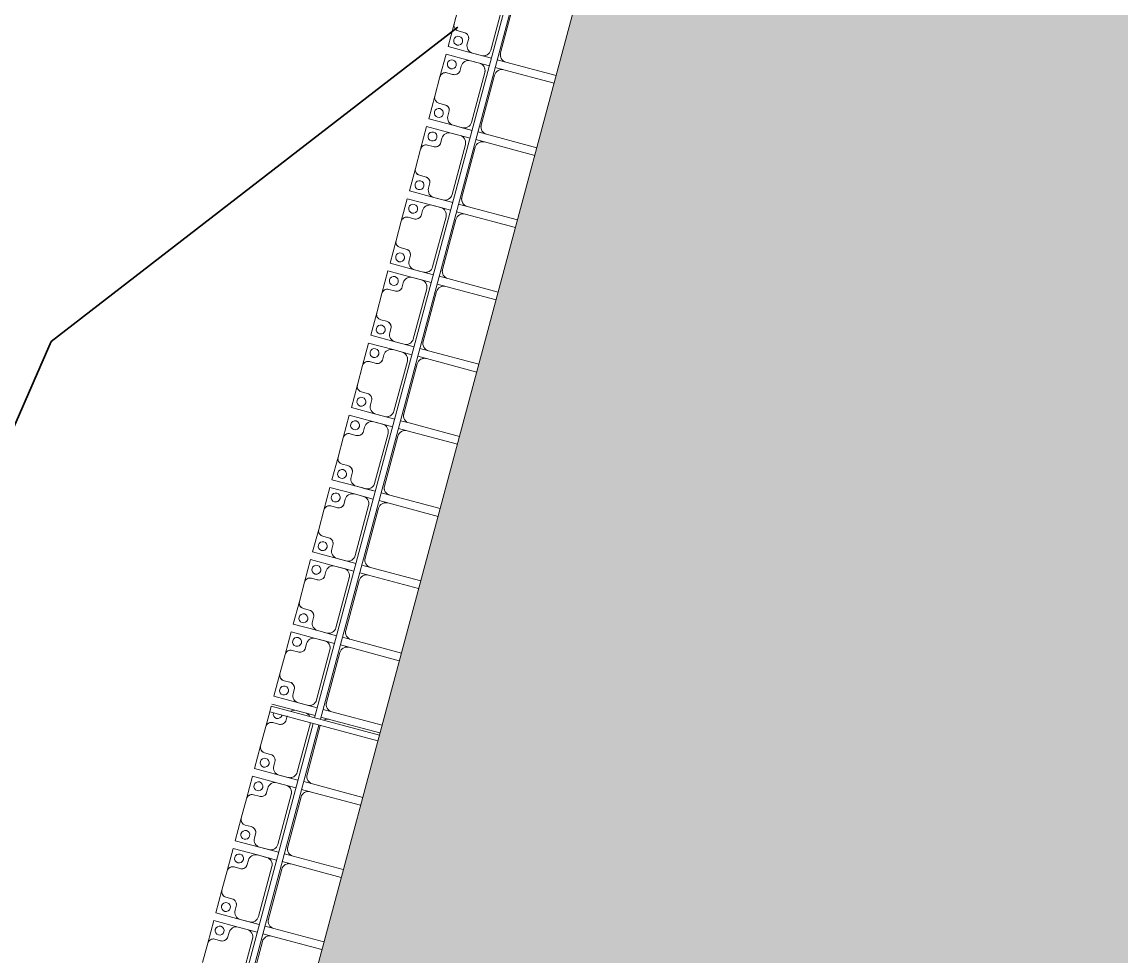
# Model space of a CAD drawing. Header units: millimetres. Extents: x -861324 to 439029, y -308065 to 694685.
# Drawn here: x -178577 to -171227, y 269829 to 276078 of the extents above; entities that cross this region are included whole.
import ezdxf

# ---------------------------------------------------------------- set-up
doc = ezdxf.new("R2010")
doc.units = ezdxf.units.MM
for name, color, linetype, lineweight in [('A-DETL-GENF', 92, 'Continuous', 9), ('A-DETL-THIN', 151, 'Continuous', 9), ('A-GENM', 13, 'Continuous', 9), ('C-TOPO-MAJR', 7, 'Continuous', 35), ('S-BEAM', 12, 'Continuous', 9)]:
    doc.layers.add(name, color=color, linetype=linetype, lineweight=lineweight)

# ---------------------------------------------------------------- blocks, each defined once
blk = doc.blocks.new('Dai phaodi lai - DẢI PHAO ĐI LẠI-17681-BỐ TRÍ BÈ PIN HỒ BẢN MÒNG')
at = {"layer": 'A-GENM', "color": 7}
for p, q in [((13723.2, -348.3), (13723.2, 0)), ((13776.8, 0), (13776.8, -348.3)), ((14223.2, -348.3), (14223.2, 0)), ((14276.8, 0), (14276.8, -348.3)), ((14723.2, -348.3), (14723.2, 0)), ((14776.8, 0), (14776.8, -348.3)), ((15223.2, -348.3), (15223.2, 0)), ((15276.8, 0), (15276.8, -348.3)), ((15723.2, -348.3), (15723.2, 0)), ((15776.8, 0), (15776.8, -348.3)), ((16223.2, -348.3), (16223.2, 0)), ((16276.8, 0), (16276.8, -348.3)), ((16723.2, -348.3), (16723.2, 0)), ((16776.8, 0), (16776.8, -348.3)), ((17223.2, -348.3), (17223.2, 0)), ((17276.8, 0), (17276.8, -348.3)), ((17723.2, -348.3), (17723.2, 0)), ((17776.8, 0), (17776.8, -348.3)), ((18223.2, -348.3), (18223.2, 0)), ((18276.8, 0), (18276.8, -348.3)), ((18723.2, -348.3), (18723.2, 0)), ((18776.8, 0), (18776.8, -348.3)), ((19223.2, -348.3), (19223.2, 0)), ((19276.8, 0), (19276.8, -348.3)), ((19723.2, -348.3), (19723.2, 0)), ((19776.8, 0), (19776.8, -348.3)), ((13326.8, -398.3), (13673.2, -398.3)), ((13826.8, -398.3), (14173.2, -398.3)), ((14326.8, -398.3), (14673.2, -398.3)), ((14826.8, -398.3), (15173.2, -398.3)), ((15326.8, -398.3), (15673.2, -398.3)), ((15826.8, -398.3), (16173.2, -398.3)), ((16326.8, -398.3), (16673.2, -398.3)), ((16826.8, -398.3), (17173.2, -398.3)), ((17326.8, -398.3), (17673.2, -398.3)), ((17826.8, -398.3), (18173.2, -398.3)), ((18331.2, -398.3), (18673.2, -398.3)), ((18826.8, -398.3), (19173.2, -398.3)), ((19326.8, -398.3), (19673.2, -398.3)), ((19826.8, -398.3), (20173.2, -398.3)), ((13673.2, -466.7), (13326.8, -466.7)), ((14173.2, -466.7), (13826.8, -466.7)), ((14673.2, -466.7), (14326.8, -466.7)), ((15173.2, -466.7), (14826.8, -466.7)), ((15673.2, -466.7), (15326.8, -466.7)), ((16173.2, -466.7), (15826.8, -466.7)), ((16673.2, -466.7), (16326.8, -466.7)), ((17173.2, -466.7), (16826.8, -466.7)), ((17673.2, -466.7), (17326.8, -466.7)), ((18173.2, -466.7), (17826.8, -466.7)), ((18673.2, -466.7), (18331.2, -466.7)), ((19173.2, -466.7), (18826.8, -466.7)), ((19673.2, -466.7), (19326.8, -466.7)), ((20173.2, -466.7), (19826.8, -466.7)), ((13723.2, -579.3), (13723.2, -516.7)), ((13776.8, -516.7), (13776.8, -579.3)), ((14223.2, -579.3), (14223.2, -516.7)), ((14276.8, -516.7), (14276.8, -579.3)), ((14723.2, -579.3), (14723.2, -516.7)), ((14776.8, -516.7), (14776.8, -579.3)), ((15223.2, -579.3), (15223.2, -516.7)), ((15276.8, -516.7), (15276.8, -579.3)), ((15723.2, -579.3), (15723.2, -516.7)), ((15776.8, -516.7), (15776.8, -579.3)), ((16223.2, -579.3), (16223.2, -516.7)), ((16276.8, -516.7), (16276.8, -579.3)), ((16723.2, -579.3), (16723.2, -516.7)), ((16776.8, -516.7), (16776.8, -579.3)), ((17223.2, -579.3), (17223.2, -516.7)), ((17276.8, -516.7), (17276.8, -579.3)), ((17723.2, -579.3), (17723.2, -516.7)), ((17776.8, -516.7), (17776.8, -579.3)), ((18223.2, -579.3), (18223.2, -516.7)), ((18276.8, -516.7), (18276.8, -579.3)), ((18723.2, -579.3), (18723.2, -516.7)), ((18776.8, -516.7), (18776.8, -579.3)), ((19223.2, -579.3), (19223.2, -516.7)), ((19276.8, -516.7), (19276.8, -579.3)), ((19723.2, -579.3), (19723.2, -516.7)), ((19776.8, -516.7), (19776.8, -579.3)), ((13635.7, -629.3), (13673.2, -629.3)), ((13826.8, -629.3), (13864.3, -629.3)), ((14135.7, -629.3), (14173.2, -629.3)), ((14326.8, -629.3), (14364.3, -629.3)), ((14635.7, -629.3), (14673.2, -629.3)), ((14826.8, -629.3), (14864.3, -629.3)), ((15135.7, -629.3), (15173.2, -629.3)), ((15326.8, -629.3), (15364.3, -629.3)), ((15635.7, -629.3), (15673.2, -629.3)), ((15826.8, -629.3), (15864.3, -629.3)), ((16135.7, -629.3), (16173.2, -629.3)), ((16326.8, -629.3), (16364.3, -629.3)), ((16635.7, -629.3), (16673.2, -629.3)), ((16826.8, -629.3), (16864.3, -629.3)), ((17135.7, -629.3), (17173.2, -629.3)), ((17326.8, -629.3), (17364.3, -629.3)), ((17635.7, -629.3), (17673.2, -629.3)), ((17826.8, -629.3), (17864.3, -629.3)), ((18135.7, -629.3), (18173.2, -629.3)), ((18326.8, -629.3), (18364.3, -629.3)), ((18635.7, -629.3), (18673.2, -629.3)), ((18826.8, -629.3), (18864.3, -629.3)), ((19135.7, -629.3), (19173.2, -629.3)), ((19326.8, -629.3), (19364.3, -629.3)), ((19635.7, -629.3), (19673.2, -629.3)), ((19826.8, -629.3), (19864.3, -629.3)), ((13604.9, -710.4), (13604.9, -670.7)), ((13895.1, -670.7), (13895.1, -710.4)), ((14104.9, -710.4), (14104.9, -670.7)), ((14395.1, -670.7), (14395.1, -710.4)), ((14604.9, -710.4), (14604.9, -670.7)), ((14895.1, -670.7), (14895.1, -710.4)), ((15104.9, -710.4), (15104.9, -670.7)), ((15395.1, -670.7), (15395.1, -710.4)), ((15604.9, -710.4), (15604.9, -670.7)), ((15895.1, -670.7), (15895.1, -710.4)), ((16104.9, -710.4), (16104.9, -670.7)), ((16395.1, -670.7), (16395.1, -710.4)), ((16604.9, -710.4), (16604.9, -670.7)), ((16895.1, -670.7), (16895.1, -710.4)), ((17104.9, -710.4), (17104.9, -670.7)), ((17395.1, -670.7), (17395.1, -710.4)), ((17604.9, -710.4), (17604.9, -670.7)), ((17895.1, -670.7), (17895.1, -710.4)), ((18104.9, -710.4), (18104.9, -670.7)), ((18395.1, -670.7), (18395.1, -710.4)), ((18604.9, -710.4), (18604.9, -670.7)), ((18895.1, -670.7), (18895.1, -710.4)), ((19104.9, -710.4), (19104.9, -670.7)), ((19395.1, -670.7), (19395.1, -710.4)), ((19604.9, -710.4), (19604.9, -670.7)), ((19895.1, -670.7), (19895.1, -710.4)), ((13433.1, -748.4), (13566.9, -748.4)), ((13933.1, -748.4), (14066.9, -748.4)), ((14433.1, -748.4), (14566.9, -748.4)), ((14933.1, -748.4), (15066.9, -748.4)), ((15433.1, -748.4), (15566.9, -748.4)), ((15933.1, -748.4), (16066.9, -748.4)), ((16433.1, -748.4), (16566.9, -748.4)), ((16933.1, -748.4), (17066.9, -748.4)), ((17433.1, -748.4), (17566.9, -748.4)), ((17933.1, -748.4), (18066.9, -748.4)), ((18433.1, -748.4), (18566.9, -748.4)), ((18933.1, -748.4), (19066.9, -748.4)), ((19433.1, -748.4), (19566.9, -748.4)), ((19933.1, -748.4), (20066.9, -748.4))]:
    blk.add_line(p, q, dxfattribs=at)
at = {"layer": 'A-GENM', "color": 9}
for p, q in [((13723.2, -348.3), (13723.2, -408.3)), ((13723.2, -348.3), (13723.2, -408.3)), ((13776.8, -408.3), (13776.8, -348.3)), ((13776.8, -408.3), (13776.8, -348.3)), ((14223.2, -348.3), (14223.2, -408.3)), ((14223.2, -348.3), (14223.2, -408.3)), ((14276.8, -408.3), (14276.8, -348.3)), ((14276.8, -408.3), (14276.8, -348.3)), ((14723.2, -348.3), (14723.2, -408.3)), ((14723.2, -348.3), (14723.2, -408.3)), ((14776.8, -408.3), (14776.8, -348.3)), ((14776.8, -408.3), (14776.8, -348.3)), ((15223.2, -348.3), (15223.2, -408.3)), ((15223.2, -348.3), (15223.2, -408.3)), ((15276.8, -408.3), (15276.8, -348.3)), ((15276.8, -408.3), (15276.8, -348.3)), ((15723.2, -348.3), (15723.2, -408.3)), ((15723.2, -348.3), (15723.2, -408.3)), ((15776.8, -408.3), (15776.8, -348.3)), ((15776.8, -408.3), (15776.8, -348.3)), ((16223.2, -348.3), (16223.2, -408.3)), ((16223.2, -348.3), (16223.2, -408.3)), ((16276.8, -408.3), (16276.8, -348.3)), ((16276.8, -408.3), (16276.8, -348.3)), ((16723.2, -348.3), (16723.2, -408.3)), ((16723.2, -348.3), (16723.2, -408.3)), ((16776.8, -408.3), (16776.8, -348.3)), ((16776.8, -408.3), (16776.8, -348.3)), ((17223.2, -348.3), (17223.2, -408.3)), ((17223.2, -348.3), (17223.2, -408.3)), ((17276.8, -408.3), (17276.8, -348.3)), ((17276.8, -408.3), (17276.8, -348.3)), ((17723.2, -348.3), (17723.2, -408.3)), ((17723.2, -348.3), (17723.2, -408.3)), ((17776.8, -408.3), (17776.8, -348.3)), ((17776.8, -408.3), (17776.8, -348.3)), ((18223.2, -348.3), (18223.2, -408.3)), ((18223.2, -348.3), (18223.2, -408.3)), ((18276.8, -408.3), (18276.8, -348.3)), ((18276.8, -408.3), (18276.8, -348.3)), ((18723.2, -348.3), (18723.2, -408.3)), ((18723.2, -348.3), (18723.2, -408.3)), ((18776.8, -408.3), (18776.8, -348.3)), ((18776.8, -408.3), (18776.8, -348.3)), ((19223.2, -348.3), (19223.2, -408.3)), ((19223.2, -348.3), (19223.2, -408.3)), ((19276.8, -408.3), (19276.8, -348.3)), ((19276.8, -408.3), (19276.8, -348.3)), ((19723.2, -348.3), (19723.2, -408.3)), ((19723.2, -348.3), (19723.2, -408.3)), ((19776.8, -408.3), (19776.8, -348.3)), ((19776.8, -408.3), (19776.8, -348.3)), ((13723.2, -448.3), (13723.2, -579.3)), ((13723.2, -448.3), (13723.2, -516.7)), ((13776.8, -579.3), (13776.8, -448.3)), ((13776.8, -516.7), (13776.8, -448.3)), ((14223.2, -448.3), (14223.2, -579.3)), ((14223.2, -448.3), (14223.2, -516.7)), ((14276.8, -579.3), (14276.8, -448.3)), ((14276.8, -516.7), (14276.8, -448.3)), ((14723.2, -448.3), (14723.2, -579.3)), ((14723.2, -448.3), (14723.2, -516.7)), ((14776.8, -579.3), (14776.8, -448.3)), ((14776.8, -516.7), (14776.8, -448.3)), ((15223.2, -448.3), (15223.2, -579.3)), ((15223.2, -448.3), (15223.2, -516.7)), ((15276.8, -579.3), (15276.8, -448.3)), ((15276.8, -516.7), (15276.8, -448.3)), ((15723.2, -448.3), (15723.2, -579.3)), ((15723.2, -448.3), (15723.2, -516.7)), ((15776.8, -579.3), (15776.8, -448.3)), ((15776.8, -516.7), (15776.8, -448.3)), ((16223.2, -448.3), (16223.2, -579.3)), ((16223.2, -448.3), (16223.2, -516.7)), ((16276.8, -579.3), (16276.8, -448.3)), ((16276.8, -516.7), (16276.8, -448.3)), ((16723.2, -448.3), (16723.2, -579.3)), ((16723.2, -448.3), (16723.2, -516.7)), ((16776.8, -579.3), (16776.8, -448.3)), ((16776.8, -516.7), (16776.8, -448.3)), ((17223.2, -448.3), (17223.2, -579.3)), ((17223.2, -448.3), (17223.2, -516.7)), ((17276.8, -579.3), (17276.8, -448.3)), ((17276.8, -516.7), (17276.8, -448.3)), ((17723.2, -448.3), (17723.2, -579.3)), ((17723.2, -448.3), (17723.2, -516.7)), ((17776.8, -579.3), (17776.8, -448.3)), ((17776.8, -516.7), (17776.8, -448.3)), ((18223.2, -448.3), (18223.2, -579.3)), ((18223.2, -448.3), (18223.2, -516.7)), ((18276.8, -579.3), (18276.8, -448.3)), ((18276.8, -516.7), (18276.8, -448.3)), ((18723.2, -448.3), (18723.2, -579.3)), ((18723.2, -448.3), (18723.2, -516.7)), ((18776.8, -579.3), (18776.8, -448.3)), ((18776.8, -516.7), (18776.8, -448.3)), ((19223.2, -448.3), (19223.2, -579.3)), ((19223.2, -448.3), (19223.2, -516.7)), ((19276.8, -579.3), (19276.8, -448.3)), ((19276.8, -516.7), (19276.8, -448.3)), ((19723.2, -448.3), (19723.2, -579.3)), ((19723.2, -448.3), (19723.2, -516.7)), ((19776.8, -579.3), (19776.8, -448.3)), ((19776.8, -516.7), (19776.8, -448.3)), ((13723.2, -579.3), (13723.2, -748.4)), ((13723.2, -748.4), (13723.2, -579.3)), ((13776.8, -748.4), (13776.8, -579.3)), ((13776.8, -579.3), (13776.8, -748.4)), ((14223.2, -579.3), (14223.2, -748.4)), ((14223.2, -748.4), (14223.2, -579.3)), ((14276.8, -748.4), (14276.8, -579.3)), ((14276.8, -579.3), (14276.8, -748.4)), ((14723.2, -579.3), (14723.2, -748.4)), ((14723.2, -748.4), (14723.2, -579.3)), ((14776.8, -748.4), (14776.8, -579.3)), ((14776.8, -579.3), (14776.8, -748.4)), ((15223.2, -579.3), (15223.2, -748.4)), ((15223.2, -748.4), (15223.2, -579.3)), ((15276.8, -748.4), (15276.8, -579.3)), ((15276.8, -579.3), (15276.8, -748.4)), ((15723.2, -579.3), (15723.2, -748.4)), ((15723.2, -748.4), (15723.2, -579.3)), ((15776.8, -748.4), (15776.8, -579.3)), ((15776.8, -579.3), (15776.8, -748.4)), ((16223.2, -579.3), (16223.2, -748.4)), ((16223.2, -748.4), (16223.2, -579.3)), ((16276.8, -748.4), (16276.8, -579.3)), ((16276.8, -579.3), (16276.8, -748.4)), ((16723.2, -579.3), (16723.2, -748.4)), ((16723.2, -748.4), (16723.2, -579.3)), ((16776.8, -748.4), (16776.8, -579.3)), ((16776.8, -579.3), (16776.8, -748.4)), ((17223.2, -579.3), (17223.2, -748.4)), ((17223.2, -748.4), (17223.2, -579.3)), ((17276.8, -748.4), (17276.8, -579.3)), ((17276.8, -579.3), (17276.8, -748.4)), ((17723.2, -579.3), (17723.2, -748.4)), ((17723.2, -748.4), (17723.2, -579.3)), ((17776.8, -748.4), (17776.8, -579.3)), ((17776.8, -579.3), (17776.8, -748.4)), ((18223.2, -579.3), (18223.2, -748.4)), ((18223.2, -748.4), (18223.2, -579.3)), ((18276.8, -748.4), (18276.8, -579.3)), ((18276.8, -579.3), (18276.8, -748.4)), ((18723.2, -579.3), (18723.2, -748.4)), ((18723.2, -748.4), (18723.2, -579.3)), ((18776.8, -748.4), (18776.8, -579.3)), ((18776.8, -579.3), (18776.8, -748.4)), ((19223.2, -579.3), (19223.2, -748.4)), ((19223.2, -748.4), (19223.2, -579.3)), ((19276.8, -748.4), (19276.8, -579.3)), ((19276.8, -579.3), (19276.8, -748.4)), ((19723.2, -579.3), (19723.2, -748.4)), ((19723.2, -748.4), (19723.2, -579.3)), ((19776.8, -748.4), (19776.8, -579.3)), ((19776.8, -579.3), (19776.8, -748.4)), ((13673.2, -629.3), (13635.7, -629.3)), ((13635.7, -629.3), (13673.2, -629.3)), ((13673.2, -629.3), (13635.7, -629.3)), ((13864.3, -629.3), (13826.8, -629.3)), ((13826.8, -629.3), (13864.3, -629.3)), ((13864.3, -629.3), (13826.8, -629.3)), ((14173.2, -629.3), (14135.7, -629.3)), ((14135.7, -629.3), (14173.2, -629.3)), ((14173.2, -629.3), (14135.7, -629.3)), ((14364.3, -629.3), (14326.8, -629.3)), ((14326.8, -629.3), (14364.3, -629.3)), ((14364.3, -629.3), (14326.8, -629.3)), ((14673.2, -629.3), (14635.7, -629.3)), ((14635.7, -629.3), (14673.2, -629.3)), ((14673.2, -629.3), (14635.7, -629.3)), ((14864.3, -629.3), (14826.8, -629.3)), ((14826.8, -629.3), (14864.3, -629.3)), ((14864.3, -629.3), (14826.8, -629.3)), ((15173.2, -629.3), (15135.7, -629.3)), ((15135.7, -629.3), (15173.2, -629.3)), ((15173.2, -629.3), (15135.7, -629.3)), ((15364.3, -629.3), (15326.8, -629.3)), ((15326.8, -629.3), (15364.3, -629.3)), ((15364.3, -629.3), (15326.8, -629.3)), ((15673.2, -629.3), (15635.7, -629.3)), ((15635.7, -629.3), (15673.2, -629.3)), ((15673.2, -629.3), (15635.7, -629.3)), ((15864.3, -629.3), (15826.8, -629.3)), ((15826.8, -629.3), (15864.3, -629.3)), ((15864.3, -629.3), (15826.8, -629.3)), ((16173.2, -629.3), (16135.7, -629.3)), ((16135.7, -629.3), (16173.2, -629.3)), ((16173.2, -629.3), (16135.7, -629.3)), ((16364.3, -629.3), (16326.8, -629.3)), ((16326.8, -629.3), (16364.3, -629.3)), ((16364.3, -629.3), (16326.8, -629.3)), ((16673.2, -629.3), (16635.7, -629.3)), ((16635.7, -629.3), (16673.2, -629.3)), ((16673.2, -629.3), (16635.7, -629.3)), ((16864.3, -629.3), (16826.8, -629.3)), ((16826.8, -629.3), (16864.3, -629.3)), ((16864.3, -629.3), (16826.8, -629.3)), ((17173.2, -629.3), (17135.7, -629.3)), ((17135.7, -629.3), (17173.2, -629.3)), ((17173.2, -629.3), (17135.7, -629.3)), ((17364.3, -629.3), (17326.8, -629.3)), ((17326.8, -629.3), (17364.3, -629.3)), ((17364.3, -629.3), (17326.8, -629.3)), ((17673.2, -629.3), (17635.7, -629.3)), ((17635.7, -629.3), (17673.2, -629.3)), ((17673.2, -629.3), (17635.7, -629.3)), ((17864.3, -629.3), (17826.8, -629.3)), ((17826.8, -629.3), (17864.3, -629.3)), ((17864.3, -629.3), (17826.8, -629.3)), ((18173.2, -629.3), (18135.7, -629.3)), ((18135.7, -629.3), (18173.2, -629.3)), ((18173.2, -629.3), (18135.7, -629.3)), ((18364.3, -629.3), (18326.8, -629.3)), ((18326.8, -629.3), (18364.3, -629.3)), ((18364.3, -629.3), (18326.8, -629.3)), ((18673.2, -629.3), (18635.7, -629.3)), ((18635.7, -629.3), (18673.2, -629.3)), ((18673.2, -629.3), (18635.7, -629.3)), ((18864.3, -629.3), (18826.8, -629.3)), ((18826.8, -629.3), (18864.3, -629.3)), ((18864.3, -629.3), (18826.8, -629.3)), ((19173.2, -629.3), (19135.7, -629.3)), ((19135.7, -629.3), (19173.2, -629.3)), ((19173.2, -629.3), (19135.7, -629.3)), ((19364.3, -629.3), (19326.8, -629.3)), ((19326.8, -629.3), (19364.3, -629.3)), ((19364.3, -629.3), (19326.8, -629.3)), ((19673.2, -629.3), (19635.7, -629.3)), ((19635.7, -629.3), (19673.2, -629.3)), ((19673.2, -629.3), (19635.7, -629.3)), ((19864.3, -629.3), (19826.8, -629.3)), ((19826.8, -629.3), (19864.3, -629.3)), ((19864.3, -629.3), (19826.8, -629.3)), ((13895.1, -710.4), (13895.1, -670.7)), ((13895.1, -670.7), (13895.1, -710.4)), ((13895.1, -710.4), (13895.1, -670.7)), ((14395.1, -710.4), (14395.1, -670.7)), ((14395.1, -670.7), (14395.1, -710.4)), ((14395.1, -710.4), (14395.1, -670.7)), ((14895.1, -710.4), (14895.1, -670.7)), ((14895.1, -670.7), (14895.1, -710.4)), ((14895.1, -710.4), (14895.1, -670.7)), ((15395.1, -710.4), (15395.1, -670.7)), ((15395.1, -670.7), (15395.1, -710.4)), ((15395.1, -710.4), (15395.1, -670.7)), ((15895.1, -710.4), (15895.1, -670.7)), ((15895.1, -670.7), (15895.1, -710.4)), ((15895.1, -710.4), (15895.1, -670.7)), ((16395.1, -710.4), (16395.1, -670.7)), ((16395.1, -670.7), (16395.1, -710.4)), ((16395.1, -710.4), (16395.1, -670.7)), ((16895.1, -710.4), (16895.1, -670.7)), ((16895.1, -670.7), (16895.1, -710.4)), ((16895.1, -710.4), (16895.1, -670.7)), ((17395.1, -710.4), (17395.1, -670.7)), ((17395.1, -670.7), (17395.1, -710.4)), ((17395.1, -710.4), (17395.1, -670.7)), ((17895.1, -710.4), (17895.1, -670.7)), ((17895.1, -670.7), (17895.1, -710.4)), ((17895.1, -710.4), (17895.1, -670.7)), ((18395.1, -710.4), (18395.1, -670.7)), ((18395.1, -670.7), (18395.1, -710.4)), ((18395.1, -710.4), (18395.1, -670.7)), ((18895.1, -710.4), (18895.1, -670.7)), ((18895.1, -670.7), (18895.1, -710.4)), ((18895.1, -710.4), (18895.1, -670.7)), ((19395.1, -710.4), (19395.1, -670.7)), ((19395.1, -670.7), (19395.1, -710.4)), ((19395.1, -710.4), (19395.1, -670.7)), ((19895.1, -710.4), (19895.1, -670.7)), ((19895.1, -670.7), (19895.1, -710.4)), ((19895.1, -710.4), (19895.1, -670.7)), ((13723.2, -748.4), (13566.9, -748.4)), ((13566.9, -748.4), (13723.2, -748.4)), ((13933.1, -748.4), (13776.8, -748.4)), ((13776.8, -748.4), (13933.1, -748.4)), ((14223.2, -748.4), (14066.9, -748.4)), ((14066.9, -748.4), (14223.2, -748.4)), ((14433.1, -748.4), (14276.8, -748.4)), ((14276.8, -748.4), (14433.1, -748.4)), ((14723.2, -748.4), (14566.9, -748.4)), ((14566.9, -748.4), (14723.2, -748.4)), ((14933.1, -748.4), (14776.8, -748.4)), ((14776.8, -748.4), (14933.1, -748.4)), ((15223.2, -748.4), (15066.9, -748.4)), ((15066.9, -748.4), (15223.2, -748.4)), ((15433.1, -748.4), (15276.8, -748.4)), ((15276.8, -748.4), (15433.1, -748.4)), ((15723.2, -748.4), (15566.9, -748.4)), ((15566.9, -748.4), (15723.2, -748.4)), ((15933.1, -748.4), (15776.8, -748.4)), ((15776.8, -748.4), (15933.1, -748.4)), ((16223.2, -748.4), (16066.9, -748.4)), ((16066.9, -748.4), (16223.2, -748.4)), ((16433.1, -748.4), (16276.8, -748.4)), ((16276.8, -748.4), (16433.1, -748.4)), ((16723.2, -748.4), (16566.9, -748.4)), ((16566.9, -748.4), (16723.2, -748.4)), ((16933.1, -748.4), (16776.8, -748.4)), ((16776.8, -748.4), (16933.1, -748.4)), ((17223.2, -748.4), (17066.9, -748.4)), ((17066.9, -748.4), (17223.2, -748.4)), ((17433.1, -748.4), (17276.8, -748.4)), ((17276.8, -748.4), (17433.1, -748.4)), ((17723.2, -748.4), (17566.9, -748.4)), ((17566.9, -748.4), (17723.2, -748.4)), ((17933.1, -748.4), (17776.8, -748.4)), ((17776.8, -748.4), (17933.1, -748.4)), ((18223.2, -748.4), (18066.9, -748.4)), ((18066.9, -748.4), (18223.2, -748.4)), ((18433.1, -748.4), (18331.2, -748.4)), ((18331.2, -748.4), (18433.1, -748.4)), ((18723.2, -748.4), (18566.9, -748.4)), ((18566.9, -748.4), (18723.2, -748.4)), ((18933.1, -748.4), (18776.8, -748.4)), ((18776.8, -748.4), (18933.1, -748.4)), ((19223.2, -748.4), (19066.9, -748.4)), ((19066.9, -748.4), (19223.2, -748.4)), ((19433.1, -748.4), (19276.8, -748.4)), ((19276.8, -748.4), (19433.1, -748.4)), ((19723.2, -748.4), (19566.9, -748.4)), ((19566.9, -748.4), (19723.2, -748.4)), ((19933.1, -748.4), (19776.8, -748.4)), ((19776.8, -748.4), (19933.1, -748.4))]:
    blk.add_line(p, q, dxfattribs=at)
at = {"layer": 'A-GENM', "color": 7}
for centre, radius, start, end in [((13673.2, -348.3), 50, 270, 360), ((13826.8, -348.3), 50, 180, 270), ((14173.2, -348.3), 50, 270, 360), ((14326.8, -348.3), 50, 180, 270), ((14673.2, -348.3), 50, 270, 360), ((14826.8, -348.3), 50, 180, 270), ((15173.2, -348.3), 50, 270, 360), ((15326.8, -348.3), 50, 180, 270), ((15673.2, -348.3), 50, 270, 360), ((15826.8, -348.3), 50, 180, 270), ((16173.2, -348.3), 50, 270, 360), ((16326.8, -348.3), 50, 180, 270), ((16673.2, -348.3), 50, 270, 360), ((16826.8, -348.3), 50, 180, 270), ((17173.2, -348.3), 50, 270, 360), ((17326.8, -348.3), 50, 180, 270), ((17673.2, -348.3), 50, 270, 360), ((17826.8, -348.3), 50, 180, 270), ((18173.2, -348.3), 50, 270, 360), ((18326.8, -348.3), 50, 180, 225), ((18673.2, -348.3), 50, 270, 360), ((18826.8, -348.3), 50, 180, 270), ((19173.2, -348.3), 50, 270, 360), ((19326.8, -348.3), 50, 180, 270), ((19673.2, -348.3), 50, 270, 360), ((19826.8, -348.3), 50, 180, 270), ((13673.2, -516.7), 50, 360, 90), ((13826.8, -516.7), 50, 90, 180), ((14173.2, -516.7), 50, 360, 90), ((14326.8, -516.7), 50, 90, 180), ((14673.2, -516.7), 50, 360, 90), ((14826.8, -516.7), 50, 90, 180), ((15173.2, -516.7), 50, 360, 90), ((15326.8, -516.7), 50, 90, 180), ((15673.2, -516.7), 50, 360, 90), ((15826.8, -516.7), 50, 90, 180), ((16173.2, -516.7), 50, 360, 90), ((16326.8, -516.7), 50, 90, 180), ((16673.2, -516.7), 50, 360, 90), ((16826.8, -516.7), 50, 90, 180), ((17173.2, -516.7), 50, 360, 90), ((17326.8, -516.7), 50, 90, 180), ((17673.2, -516.7), 50, 360, 90), ((17826.8, -516.7), 50, 90, 180), ((18173.2, -516.7), 50, 360, 90), ((18326.8, -516.7), 50, 135, 180), ((18673.2, -516.7), 50, 360, 90), ((18826.8, -516.7), 50, 90, 180), ((19173.2, -516.7), 50, 360, 90), ((19326.8, -516.7), 50, 90, 180), ((19673.2, -516.7), 50, 360, 90), ((19826.8, -516.7), 50, 90, 180), ((13673.2, -579.3), 50, 270, 360), ((13826.8, -579.3), 50, 180, 270), ((14173.2, -579.3), 50, 270, 360), ((14326.8, -579.3), 50, 180, 270), ((14673.2, -579.3), 50, 270, 360), ((14826.8, -579.3), 50, 180, 270), ((15173.2, -579.3), 50, 270, 360), ((15326.8, -579.3), 50, 180, 270), ((15673.2, -579.3), 50, 270, 360), ((15826.8, -579.3), 50, 180, 270), ((16173.2, -579.3), 50, 270, 360), ((16326.8, -579.3), 50, 180, 270), ((16673.2, -579.3), 50, 270, 360), ((16826.8, -579.3), 50, 180, 270), ((17173.2, -579.3), 50, 270, 360), ((17326.8, -579.3), 50, 180, 270), ((17673.2, -579.3), 50, 270, 360), ((17826.8, -579.3), 50, 180, 270), ((18173.2, -579.3), 50, 270, 360), ((18326.8, -579.3), 50, 180, 225), ((18673.2, -579.3), 50, 270, 360), ((18826.8, -579.3), 50, 180, 270), ((19173.2, -579.3), 50, 270, 360), ((19326.8, -579.3), 50, 180, 270), ((19673.2, -579.3), 50, 270, 360), ((19826.8, -579.3), 50, 180, 270), ((13644.8, -668.2), 40, 103.18854, 183.50807), ((13855.2, -668.2), 40, 356.49193, 76.81146), ((14144.8, -668.2), 40, 103.18854, 183.50807), ((14355.2, -668.2), 40, 356.49193, 76.81146), ((14644.8, -668.2), 40, 103.18854, 183.50807), ((14855.2, -668.2), 40, 356.49193, 76.81146), ((15144.8, -668.2), 40, 103.18854, 183.50807), ((15355.2, -668.2), 40, 356.49193, 76.81146), ((15644.8, -668.2), 40, 103.18854, 183.50807), ((15855.2, -668.2), 40, 356.49193, 76.81146), ((16144.8, -668.2), 40, 103.18854, 183.50807), ((16355.2, -668.2), 40, 356.49193, 76.81146), ((16644.8, -668.2), 40, 103.18854, 183.50807), ((16855.2, -668.2), 40, 356.49193, 76.81146), ((17144.8, -668.2), 40, 103.18854, 183.50807), ((17355.2, -668.2), 40, 356.49193, 76.81146), ((17644.8, -668.2), 40, 103.18854, 183.50807), ((17855.2, -668.2), 40, 356.49193, 76.81146), ((18144.8, -668.2), 40, 103.18854, 183.50807), ((18355.2, -668.2), 40, 356.49193, 76.81146), ((18644.8, -668.2), 40, 103.18854, 183.50807), ((18855.2, -668.2), 40, 356.49193, 76.81146), ((19144.8, -668.2), 40, 103.18854, 183.50807), ((19355.2, -668.2), 40, 356.49193, 76.81146), ((19644.8, -668.2), 40, 103.18854, 183.50807), ((19855.2, -668.2), 40, 356.49193, 76.81146), ((13566.9, -710.4), 38, 270, 360), ((13933.1, -710.4), 38, 180, 270), ((14066.9, -710.4), 38, 270, 360), ((14433.1, -710.4), 38, 180, 270), ((14566.9, -710.4), 38, 270, 360), ((14933.1, -710.4), 38, 180, 270), ((15066.9, -710.4), 38, 270, 360), ((15433.1, -710.4), 38, 180, 270), ((15566.9, -710.4), 38, 270, 360), ((15933.1, -710.4), 38, 180, 270), ((16066.9, -710.4), 38, 270, 360), ((16433.1, -710.4), 38, 180, 270), ((16566.9, -710.4), 38, 270, 360), ((16933.1, -710.4), 38, 180, 270), ((17066.9, -710.4), 38, 270, 360), ((17433.1, -710.4), 38, 180, 270), ((17566.9, -710.4), 38, 270, 360), ((17933.1, -710.4), 38, 180, 270), ((18066.9, -710.4), 38, 270, 360), ((18433.1, -710.4), 38, 180, 270), ((18566.9, -710.4), 38, 270, 360), ((18933.1, -710.4), 38, 180, 270), ((19066.9, -710.4), 38, 270, 360), ((19433.1, -710.4), 38, 180, 270), ((19566.9, -710.4), 38, 270, 360), ((19933.1, -710.4), 38, 180, 270)]:
    blk.add_arc(centre, radius, start, end, dxfattribs=at)
at = {"layer": 'A-GENM', "color": 9}
for centre, radius, start, end in [((13826.8, -348.3), 50, 180, 210), ((14326.8, -348.3), 50, 180, 210), ((14826.8, -348.3), 50, 180, 210), ((15326.8, -348.3), 50, 180, 210), ((15826.8, -348.3), 50, 180, 210), ((16326.8, -348.3), 50, 180, 210), ((16826.8, -348.3), 50, 180, 210), ((17326.8, -348.3), 50, 180, 210), ((17826.8, -348.3), 50, 180, 210), ((18326.8, -348.3), 50, 180, 210), ((18826.8, -348.3), 50, 180, 210), ((19326.8, -348.3), 50, 180, 210), ((19826.8, -348.3), 50, 180, 210), ((13673.2, -348.3), 50, 270, 300), ((14173.2, -348.3), 50, 270, 300), ((14673.2, -348.3), 50, 270, 300), ((15173.2, -348.3), 50, 270, 300), ((15673.2, -348.3), 50, 270, 300), ((16173.2, -348.3), 50, 270, 300), ((16673.2, -348.3), 50, 270, 300), ((17173.2, -348.3), 50, 270, 300), ((17673.2, -348.3), 50, 270, 300), ((18173.2, -348.3), 50, 270, 300), ((18673.2, -348.3), 50, 270, 300), ((19173.2, -348.3), 50, 270, 300), ((19673.2, -348.3), 50, 270, 300), ((13673.2, -516.7), 50, 360, 30), ((13826.8, -516.7), 50, 90, 120), ((14173.2, -516.7), 50, 360, 30), ((14326.8, -516.7), 50, 90, 120), ((14673.2, -516.7), 50, 360, 30), ((14826.8, -516.7), 50, 90, 120), ((15173.2, -516.7), 50, 360, 30), ((15326.8, -516.7), 50, 90, 120), ((15673.2, -516.7), 50, 360, 30), ((15826.8, -516.7), 50, 90, 120), ((16173.2, -516.7), 50, 360, 30), ((16326.8, -516.7), 50, 90, 120), ((16673.2, -516.7), 50, 360, 30), ((16826.8, -516.7), 50, 90, 120), ((17173.2, -516.7), 50, 360, 30), ((17326.8, -516.7), 50, 90, 120), ((17673.2, -516.7), 50, 360, 30), ((17826.8, -516.7), 50, 90, 120), ((18173.2, -516.7), 50, 360, 30), ((18673.2, -516.7), 50, 360, 30), ((18826.8, -516.7), 50, 90, 120), ((19173.2, -516.7), 50, 360, 30), ((19326.8, -516.7), 50, 90, 120), ((19673.2, -516.7), 50, 360, 30), ((19826.8, -516.7), 50, 90, 120), ((13673.2, -579.3), 50, 270, 360), ((13673.2, -579.3), 50, 270, 360), ((13673.2, -579.3), 50, 270, 360), ((13826.8, -579.3), 50, 180, 270), ((13826.8, -579.3), 50, 180, 270), ((13826.8, -579.3), 50, 180, 270), ((14173.2, -579.3), 50, 270, 360), ((14173.2, -579.3), 50, 270, 360), ((14173.2, -579.3), 50, 270, 360), ((14326.8, -579.3), 50, 180, 270), ((14326.8, -579.3), 50, 180, 270), ((14326.8, -579.3), 50, 180, 270), ((14673.2, -579.3), 50, 270, 360), ((14673.2, -579.3), 50, 270, 360), ((14673.2, -579.3), 50, 270, 360), ((14826.8, -579.3), 50, 180, 270), ((14826.8, -579.3), 50, 180, 270), ((14826.8, -579.3), 50, 180, 270), ((15173.2, -579.3), 50, 270, 360), ((15173.2, -579.3), 50, 270, 360), ((15173.2, -579.3), 50, 270, 360), ((15326.8, -579.3), 50, 180, 270), ((15326.8, -579.3), 50, 180, 270), ((15326.8, -579.3), 50, 180, 270), ((15673.2, -579.3), 50, 270, 360), ((15673.2, -579.3), 50, 270, 360), ((15673.2, -579.3), 50, 270, 360), ((15826.8, -579.3), 50, 180, 270), ((15826.8, -579.3), 50, 180, 270), ((15826.8, -579.3), 50, 180, 270), ((16173.2, -579.3), 50, 270, 360), ((16173.2, -579.3), 50, 270, 360), ((16173.2, -579.3), 50, 270, 360), ((16326.8, -579.3), 50, 180, 270), ((16326.8, -579.3), 50, 180, 270), ((16326.8, -579.3), 50, 180, 270), ((16673.2, -579.3), 50, 270, 360), ((16673.2, -579.3), 50, 270, 360), ((16673.2, -579.3), 50, 270, 360), ((16826.8, -579.3), 50, 180, 270), ((16826.8, -579.3), 50, 180, 270), ((16826.8, -579.3), 50, 180, 270), ((17173.2, -579.3), 50, 270, 360), ((17173.2, -579.3), 50, 270, 360), ((17173.2, -579.3), 50, 270, 360), ((17326.8, -579.3), 50, 180, 270), ((17326.8, -579.3), 50, 180, 270), ((17326.8, -579.3), 50, 180, 270), ((17673.2, -579.3), 50, 270, 360), ((17673.2, -579.3), 50, 270, 360), ((17673.2, -579.3), 50, 270, 360), ((17826.8, -579.3), 50, 180, 270), ((17826.8, -579.3), 50, 180, 270), ((17826.8, -579.3), 50, 180, 270), ((18173.2, -579.3), 50, 270, 360), ((18173.2, -579.3), 50, 270, 360), ((18173.2, -579.3), 50, 270, 360), ((18326.8, -579.3), 50, 180, 225), ((18326.8, -579.3), 50, 180, 225), ((18326.8, -579.3), 50, 180, 225), ((18673.2, -579.3), 50, 270, 360), ((18673.2, -579.3), 50, 270, 360), ((18673.2, -579.3), 50, 270, 360), ((18826.8, -579.3), 50, 180, 270), ((18826.8, -579.3), 50, 180, 270), ((18826.8, -579.3), 50, 180, 270), ((19173.2, -579.3), 50, 270, 360), ((19173.2, -579.3), 50, 270, 360), ((19173.2, -579.3), 50, 270, 360), ((19326.8, -579.3), 50, 180, 270), ((19326.8, -579.3), 50, 180, 270), ((19326.8, -579.3), 50, 180, 270), ((19673.2, -579.3), 50, 270, 360), ((19673.2, -579.3), 50, 270, 360), ((19673.2, -579.3), 50, 270, 360), ((19826.8, -579.3), 50, 180, 270), ((19826.8, -579.3), 50, 180, 270), ((19826.8, -579.3), 50, 180, 270), ((13644.8, -668.2), 40, 129.96172, 183.50807), ((13644.8, -668.2), 40, 129.96172, 183.50807), ((13644.8, -668.2), 40, 129.96172, 183.50807), ((13644.8, -668.2), 40, 103.18854, 116.57513), ((13644.8, -668.2), 40, 103.18854, 116.57513), ((13644.8, -668.2), 40, 103.18854, 116.57513), ((13855.2, -668.2), 40, 63.42487, 76.81146), ((13855.2, -668.2), 40, 63.42487, 76.81146), ((13855.2, -668.2), 40, 63.42487, 76.81146), ((13855.2, -668.2), 40, 356.49193, 36.65169), ((13855.2, -668.2), 40, 356.49193, 36.65169), ((13855.2, -668.2), 40, 356.49193, 36.65169), ((14144.8, -668.2), 40, 129.96172, 183.50807), ((14144.8, -668.2), 40, 129.96172, 183.50807), ((14144.8, -668.2), 40, 129.96172, 183.50807), ((14144.8, -668.2), 40, 103.18854, 116.57513), ((14144.8, -668.2), 40, 103.18854, 116.57513), ((14144.8, -668.2), 40, 103.18854, 116.57513), ((14355.2, -668.2), 40, 63.42487, 76.81146), ((14355.2, -668.2), 40, 63.42487, 76.81146), ((14355.2, -668.2), 40, 63.42487, 76.81146), ((14355.2, -668.2), 40, 356.49193, 36.65169), ((14355.2, -668.2), 40, 356.49193, 36.65169), ((14355.2, -668.2), 40, 356.49193, 36.65169), ((14644.8, -668.2), 40, 129.96172, 183.50807), ((14644.8, -668.2), 40, 129.96172, 183.50807), ((14644.8, -668.2), 40, 129.96172, 183.50807), ((14644.8, -668.2), 40, 103.18854, 116.57513), ((14644.8, -668.2), 40, 103.18854, 116.57513), ((14644.8, -668.2), 40, 103.18854, 116.57513), ((14855.2, -668.2), 40, 63.42487, 76.81146), ((14855.2, -668.2), 40, 63.42487, 76.81146), ((14855.2, -668.2), 40, 63.42487, 76.81146), ((14855.2, -668.2), 40, 356.49193, 36.65169), ((14855.2, -668.2), 40, 356.49193, 36.65169), ((14855.2, -668.2), 40, 356.49193, 36.65169), ((15144.8, -668.2), 40, 129.96172, 183.50807), ((15144.8, -668.2), 40, 129.96172, 183.50807), ((15144.8, -668.2), 40, 129.96172, 183.50807), ((15144.8, -668.2), 40, 103.18854, 116.57513), ((15144.8, -668.2), 40, 103.18854, 116.57513), ((15144.8, -668.2), 40, 103.18854, 116.57513), ((15355.2, -668.2), 40, 63.42487, 76.81146), ((15355.2, -668.2), 40, 63.42487, 76.81146), ((15355.2, -668.2), 40, 63.42487, 76.81146), ((15355.2, -668.2), 40, 356.49193, 36.65169), ((15355.2, -668.2), 40, 356.49193, 36.65169), ((15355.2, -668.2), 40, 356.49193, 36.65169), ((15644.8, -668.2), 40, 129.96172, 183.50807), ((15644.8, -668.2), 40, 129.96172, 183.50807), ((15644.8, -668.2), 40, 129.96172, 183.50807), ((15644.8, -668.2), 40, 103.18854, 116.57513), ((15644.8, -668.2), 40, 103.18854, 116.57513), ((15644.8, -668.2), 40, 103.18854, 116.57513), ((15855.2, -668.2), 40, 63.42487, 76.81146), ((15855.2, -668.2), 40, 63.42487, 76.81146), ((15855.2, -668.2), 40, 63.42487, 76.81146), ((15855.2, -668.2), 40, 356.49193, 36.65169), ((15855.2, -668.2), 40, 356.49193, 36.65169), ((15855.2, -668.2), 40, 356.49193, 36.65169), ((16144.8, -668.2), 40, 129.96172, 183.50807), ((16144.8, -668.2), 40, 129.96172, 183.50807), ((16144.8, -668.2), 40, 129.96172, 183.50807), ((16144.8, -668.2), 40, 103.18854, 116.57513), ((16144.8, -668.2), 40, 103.18854, 116.57513), ((16144.8, -668.2), 40, 103.18854, 116.57513), ((16355.2, -668.2), 40, 63.42487, 76.81146), ((16355.2, -668.2), 40, 63.42487, 76.81146), ((16355.2, -668.2), 40, 63.42487, 76.81146), ((16355.2, -668.2), 40, 356.49193, 36.65169), ((16355.2, -668.2), 40, 356.49193, 36.65169), ((16355.2, -668.2), 40, 356.49193, 36.65169), ((16644.8, -668.2), 40, 129.96172, 183.50807), ((16644.8, -668.2), 40, 129.96172, 183.50807), ((16644.8, -668.2), 40, 129.96172, 183.50807), ((16644.8, -668.2), 40, 103.18854, 116.57513), ((16644.8, -668.2), 40, 103.18854, 116.57513), ((16644.8, -668.2), 40, 103.18854, 116.57513), ((16855.2, -668.2), 40, 63.42487, 76.81146), ((16855.2, -668.2), 40, 63.42487, 76.81146), ((16855.2, -668.2), 40, 63.42487, 76.81146), ((16855.2, -668.2), 40, 356.49193, 36.65169), ((16855.2, -668.2), 40, 356.49193, 36.65169), ((16855.2, -668.2), 40, 356.49193, 36.65169), ((17144.8, -668.2), 40, 129.96172, 183.50807), ((17144.8, -668.2), 40, 129.96172, 183.50807), ((17144.8, -668.2), 40, 129.96172, 183.50807), ((17144.8, -668.2), 40, 103.18854, 116.57513), ((17144.8, -668.2), 40, 103.18854, 116.57513), ((17144.8, -668.2), 40, 103.18854, 116.57513), ((17355.2, -668.2), 40, 63.42487, 76.81146), ((17355.2, -668.2), 40, 63.42487, 76.81146), ((17355.2, -668.2), 40, 63.42487, 76.81146), ((17355.2, -668.2), 40, 356.49193, 36.65169), ((17355.2, -668.2), 40, 356.49193, 36.65169), ((17355.2, -668.2), 40, 356.49193, 36.65169), ((17644.8, -668.2), 40, 129.96172, 183.50807), ((17644.8, -668.2), 40, 129.96172, 183.50807), ((17644.8, -668.2), 40, 129.96172, 183.50807), ((17644.8, -668.2), 40, 103.18854, 116.57513), ((17644.8, -668.2), 40, 103.18854, 116.57513), ((17644.8, -668.2), 40, 103.18854, 116.57513), ((17855.2, -668.2), 40, 63.42487, 76.81146), ((17855.2, -668.2), 40, 63.42487, 76.81146), ((17855.2, -668.2), 40, 63.42487, 76.81146), ((17855.2, -668.2), 40, 356.49193, 36.65169), ((17855.2, -668.2), 40, 356.49193, 36.65169), ((17855.2, -668.2), 40, 356.49193, 36.65169), ((18144.8, -668.2), 40, 129.96172, 183.50807), ((18144.8, -668.2), 40, 129.96172, 183.50807), ((18144.8, -668.2), 40, 129.96172, 183.50807), ((18144.8, -668.2), 40, 103.18854, 116.57513), ((18144.8, -668.2), 40, 103.18854, 116.57513), ((18144.8, -668.2), 40, 103.18854, 116.57513), ((18355.2, -668.2), 40, 63.42487, 76.81146), ((18355.2, -668.2), 40, 63.42487, 76.81146), ((18355.2, -668.2), 40, 63.42487, 76.81146), ((18355.2, -668.2), 40, 356.49193, 36.65169), ((18355.2, -668.2), 40, 356.49193, 36.65169), ((18355.2, -668.2), 40, 356.49193, 36.65169), ((18644.8, -668.2), 40, 129.96172, 183.50807), ((18644.8, -668.2), 40, 129.96172, 183.50807), ((18644.8, -668.2), 40, 129.96172, 183.50807), ((18644.8, -668.2), 40, 103.18854, 116.57513), ((18644.8, -668.2), 40, 103.18854, 116.57513), ((18644.8, -668.2), 40, 103.18854, 116.57513), ((18855.2, -668.2), 40, 63.42487, 76.81146), ((18855.2, -668.2), 40, 63.42487, 76.81146), ((18855.2, -668.2), 40, 63.42487, 76.81146), ((18855.2, -668.2), 40, 356.49193, 36.65169), ((18855.2, -668.2), 40, 356.49193, 36.65169), ((18855.2, -668.2), 40, 356.49193, 36.65169), ((19144.8, -668.2), 40, 129.96172, 183.50807), ((19144.8, -668.2), 40, 129.96172, 183.50807), ((19144.8, -668.2), 40, 129.96172, 183.50807), ((19144.8, -668.2), 40, 103.18854, 116.57513), ((19144.8, -668.2), 40, 103.18854, 116.57513), ((19144.8, -668.2), 40, 103.18854, 116.57513), ((19355.2, -668.2), 40, 63.42487, 76.81146), ((19355.2, -668.2), 40, 63.42487, 76.81146), ((19355.2, -668.2), 40, 63.42487, 76.81146), ((19355.2, -668.2), 40, 356.49193, 36.65169), ((19355.2, -668.2), 40, 356.49193, 36.65169), ((19355.2, -668.2), 40, 356.49193, 36.65169), ((19644.8, -668.2), 40, 129.96172, 183.50807), ((19644.8, -668.2), 40, 129.96172, 183.50807), ((19644.8, -668.2), 40, 129.96172, 183.50807), ((19644.8, -668.2), 40, 103.18854, 116.57513), ((19644.8, -668.2), 40, 103.18854, 116.57513), ((19644.8, -668.2), 40, 103.18854, 116.57513), ((19855.2, -668.2), 40, 63.42487, 76.81146), ((19855.2, -668.2), 40, 63.42487, 76.81146), ((19855.2, -668.2), 40, 63.42487, 76.81146), ((19855.2, -668.2), 40, 356.49193, 36.65169), ((19855.2, -668.2), 40, 356.49193, 36.65169), ((19855.2, -668.2), 40, 356.49193, 36.65169), ((13566.9, -710.4), 38, 315, 345), ((13566.9, -710.4), 38, 315, 345), ((13566.9, -710.4), 38, 315, 345), ((13668.4, -693.3), 30, 90, 270), ((13668.4, -693.3), 30, 90, 270), ((13668.4, -693.3), 30, 270, 90), ((13668.4, -693.3), 30, 270, 90), ((13831.6, -693.3), 30, 90, 270), ((13831.6, -693.3), 30, 90, 270), ((13831.6, -693.3), 30, 270, 90), ((13831.6, -693.3), 30, 270, 90), ((13933.1, -710.4), 38, 180, 240), ((13933.1, -710.4), 38, 180, 240), ((13933.1, -710.4), 38, 180, 240), ((14066.9, -710.4), 38, 315, 345), ((14066.9, -710.4), 38, 315, 345), ((14066.9, -710.4), 38, 315, 345), ((14168.4, -693.3), 30, 90, 270), ((14168.4, -693.3), 30, 90, 270), ((14168.4, -693.3), 30, 270, 90), ((14168.4, -693.3), 30, 270, 90), ((14331.6, -693.3), 30, 90, 270), ((14331.6, -693.3), 30, 90, 270), ((14331.6, -693.3), 30, 270, 90), ((14331.6, -693.3), 30, 270, 90), ((14433.1, -710.4), 38, 180, 240), ((14433.1, -710.4), 38, 180, 240), ((14433.1, -710.4), 38, 180, 240), ((14566.9, -710.4), 38, 315, 345), ((14566.9, -710.4), 38, 315, 345), ((14566.9, -710.4), 38, 315, 345), ((14668.4, -693.3), 30, 90, 270), ((14668.4, -693.3), 30, 90, 270), ((14668.4, -693.3), 30, 270, 90), ((14668.4, -693.3), 30, 270, 90), ((14831.6, -693.3), 30, 90, 270), ((14831.6, -693.3), 30, 90, 270), ((14831.6, -693.3), 30, 270, 90), ((14831.6, -693.3), 30, 270, 90), ((14933.1, -710.4), 38, 180, 240), ((14933.1, -710.4), 38, 180, 240), ((14933.1, -710.4), 38, 180, 240), ((15066.9, -710.4), 38, 315, 345), ((15066.9, -710.4), 38, 315, 345), ((15066.9, -710.4), 38, 315, 345), ((15168.4, -693.3), 30, 90, 270), ((15168.4, -693.3), 30, 90, 270), ((15168.4, -693.3), 30, 270, 90), ((15168.4, -693.3), 30, 270, 90), ((15331.6, -693.3), 30, 90, 270), ((15331.6, -693.3), 30, 90, 270), ((15331.6, -693.3), 30, 270, 90), ((15331.6, -693.3), 30, 270, 90), ((15433.1, -710.4), 38, 180, 240), ((15433.1, -710.4), 38, 180, 240), ((15433.1, -710.4), 38, 180, 240), ((15566.9, -710.4), 38, 315, 345), ((15566.9, -710.4), 38, 315, 345), ((15566.9, -710.4), 38, 315, 345), ((15668.4, -693.3), 30, 90, 270), ((15668.4, -693.3), 30, 90, 270), ((15668.4, -693.3), 30, 270, 90), ((15668.4, -693.3), 30, 270, 90), ((15831.6, -693.3), 30, 90, 270), ((15831.6, -693.3), 30, 90, 270), ((15831.6, -693.3), 30, 270, 90), ((15831.6, -693.3), 30, 270, 90), ((15933.1, -710.4), 38, 180, 240), ((15933.1, -710.4), 38, 180, 240), ((15933.1, -710.4), 38, 180, 240), ((16066.9, -710.4), 38, 315, 345), ((16066.9, -710.4), 38, 315, 345), ((16066.9, -710.4), 38, 315, 345), ((16168.4, -693.3), 30, 90, 270), ((16168.4, -693.3), 30, 90, 270), ((16168.4, -693.3), 30, 270, 90), ((16168.4, -693.3), 30, 270, 90), ((16331.6, -693.3), 30, 90, 270), ((16331.6, -693.3), 30, 90, 270), ((16331.6, -693.3), 30, 270, 90), ((16331.6, -693.3), 30, 270, 90), ((16433.1, -710.4), 38, 180, 240), ((16433.1, -710.4), 38, 180, 240), ((16433.1, -710.4), 38, 180, 240), ((16566.9, -710.4), 38, 315, 345), ((16566.9, -710.4), 38, 315, 345), ((16566.9, -710.4), 38, 315, 345), ((16668.4, -693.3), 30, 90, 270), ((16668.4, -693.3), 30, 90, 270), ((16668.4, -693.3), 30, 270, 90), ((16668.4, -693.3), 30, 270, 90), ((16831.6, -693.3), 30, 90, 270), ((16831.6, -693.3), 30, 90, 270), ((16831.6, -693.3), 30, 270, 90), ((16831.6, -693.3), 30, 270, 90), ((16933.1, -710.4), 38, 180, 240), ((16933.1, -710.4), 38, 180, 240), ((16933.1, -710.4), 38, 180, 240), ((17066.9, -710.4), 38, 315, 345), ((17066.9, -710.4), 38, 315, 345), ((17066.9, -710.4), 38, 315, 345), ((17168.4, -693.3), 30, 90, 270), ((17168.4, -693.3), 30, 90, 270), ((17168.4, -693.3), 30, 270, 90), ((17168.4, -693.3), 30, 270, 90), ((17331.6, -693.3), 30, 90, 270), ((17331.6, -693.3), 30, 90, 270), ((17331.6, -693.3), 30, 270, 90), ((17331.6, -693.3), 30, 270, 90), ((17433.1, -710.4), 38, 180, 240), ((17433.1, -710.4), 38, 180, 240), ((17433.1, -710.4), 38, 180, 240), ((17566.9, -710.4), 38, 315, 345), ((17566.9, -710.4), 38, 315, 345), ((17566.9, -710.4), 38, 315, 345), ((17668.4, -693.3), 30, 90, 270), ((17668.4, -693.3), 30, 90, 270), ((17668.4, -693.3), 30, 270, 90), ((17668.4, -693.3), 30, 270, 90), ((17831.6, -693.3), 30, 90, 270), ((17831.6, -693.3), 30, 90, 270), ((17831.6, -693.3), 30, 270, 90), ((17831.6, -693.3), 30, 270, 90), ((17933.1, -710.4), 38, 180, 240), ((17933.1, -710.4), 38, 180, 240), ((17933.1, -710.4), 38, 180, 240), ((18066.9, -710.4), 38, 315, 345), ((18066.9, -710.4), 38, 315, 345), ((18066.9, -710.4), 38, 315, 345), ((18168.4, -693.3), 30, 90, 270), ((18168.4, -693.3), 30, 90, 270), ((18168.4, -693.3), 30, 270, 90), ((18168.4, -693.3), 30, 270, 90), ((18331.6, -693.3), 30, 270, 90), ((18331.6, -693.3), 30, 270, 90), ((18433.1, -710.4), 38, 180, 240), ((18433.1, -710.4), 38, 180, 240), ((18433.1, -710.4), 38, 180, 240), ((18566.9, -710.4), 38, 315, 345), ((18566.9, -710.4), 38, 315, 345), ((18566.9, -710.4), 38, 315, 345), ((18668.4, -693.3), 30, 90, 270), ((18668.4, -693.3), 30, 90, 270), ((18668.4, -693.3), 30, 270, 90), ((18668.4, -693.3), 30, 270, 90), ((18831.6, -693.3), 30, 90, 270), ((18831.6, -693.3), 30, 90, 270), ((18831.6, -693.3), 30, 270, 90), ((18831.6, -693.3), 30, 270, 90), ((18933.1, -710.4), 38, 180, 240), ((18933.1, -710.4), 38, 180, 240), ((18933.1, -710.4), 38, 180, 240), ((19066.9, -710.4), 38, 315, 345), ((19066.9, -710.4), 38, 315, 345), ((19066.9, -710.4), 38, 315, 345), ((19168.4, -693.3), 30, 90, 270), ((19168.4, -693.3), 30, 90, 270), ((19168.4, -693.3), 30, 270, 90), ((19168.4, -693.3), 30, 270, 90), ((19331.6, -693.3), 30, 90, 270), ((19331.6, -693.3), 30, 90, 270), ((19331.6, -693.3), 30, 270, 90), ((19331.6, -693.3), 30, 270, 90), ((19433.1, -710.4), 38, 180, 240), ((19433.1, -710.4), 38, 180, 240), ((19433.1, -710.4), 38, 180, 240), ((19566.9, -710.4), 38, 315, 345), ((19566.9, -710.4), 38, 315, 345), ((19566.9, -710.4), 38, 315, 345), ((19668.4, -693.3), 30, 90, 270), ((19668.4, -693.3), 30, 90, 270), ((19668.4, -693.3), 30, 270, 90), ((19668.4, -693.3), 30, 270, 90), ((19831.6, -693.3), 30, 90, 270), ((19831.6, -693.3), 30, 90, 270), ((19831.6, -693.3), 30, 270, 90), ((19831.6, -693.3), 30, 270, 90), ((19933.1, -710.4), 38, 180, 240), ((19933.1, -710.4), 38, 180, 240), ((19933.1, -710.4), 38, 180, 240), ((13566.9, -710.4), 38, 270, 300), ((13566.9, -710.4), 38, 270, 300), ((13566.9, -710.4), 38, 270, 300), ((14066.9, -710.4), 38, 270, 300), ((14066.9, -710.4), 38, 270, 300), ((14066.9, -710.4), 38, 270, 300), ((14566.9, -710.4), 38, 270, 300), ((14566.9, -710.4), 38, 270, 300), ((14566.9, -710.4), 38, 270, 300), ((15066.9, -710.4), 38, 270, 300), ((15066.9, -710.4), 38, 270, 300), ((15066.9, -710.4), 38, 270, 300), ((15566.9, -710.4), 38, 270, 300), ((15566.9, -710.4), 38, 270, 300), ((15566.9, -710.4), 38, 270, 300), ((16066.9, -710.4), 38, 270, 300), ((16066.9, -710.4), 38, 270, 300), ((16066.9, -710.4), 38, 270, 300), ((16566.9, -710.4), 38, 270, 300), ((16566.9, -710.4), 38, 270, 300), ((16566.9, -710.4), 38, 270, 300), ((17066.9, -710.4), 38, 270, 300), ((17066.9, -710.4), 38, 270, 300), ((17066.9, -710.4), 38, 270, 300), ((17566.9, -710.4), 38, 270, 300), ((17566.9, -710.4), 38, 270, 300), ((17566.9, -710.4), 38, 270, 300), ((18066.9, -710.4), 38, 270, 300), ((18066.9, -710.4), 38, 270, 300), ((18066.9, -710.4), 38, 270, 300), ((18566.9, -710.4), 38, 270, 300), ((18566.9, -710.4), 38, 270, 300), ((18566.9, -710.4), 38, 270, 300), ((19066.9, -710.4), 38, 270, 300), ((19066.9, -710.4), 38, 270, 300), ((19066.9, -710.4), 38, 270, 300), ((19566.9, -710.4), 38, 270, 300), ((19566.9, -710.4), 38, 270, 300), ((19566.9, -710.4), 38, 270, 300)]:
    blk.add_arc(centre, radius, start, end, dxfattribs=at)
blk = doc.blocks.new('Dầm C52 - Dầm C52-24591-BỐ TRÍ BÈ PIN HỒ BẢN MÒNG')
at = {"layer": 'S-BEAM', "color": 7}
for p, q in [((2809.3, 20), (8769.3, 20)), ((8809.3, 20), (14769.3, 20)), ((8769.3, -20), (2809.3, -20)), ((14769.3, -20), (8809.3, -20))]:
    blk.add_line(p, q, dxfattribs=at)
blk = doc.blocks.new('Dầm C52 - Hộp 40x60-V50-BỐ TRÍ BÈ PIN HỒ BẢN MÒNG')
at = {"layer": 'S-BEAM', "color": 7}
for p, q in [((-109999.4, -20), (-109999.4, 20)), ((-109999.4, 20), (-109251.1, 20)), ((-109251.1, -20), (-109999.4, -20))]:
    blk.add_line(p, q, dxfattribs=at)
blk = doc.blocks.new('HOBANMONG_BEPIN 2_rvt-1-BỐ TRÍ BÈ PIN HỒ BẢN MÒNG')
at = {"layer": 'A-GENM', "lineweight": 9, "rotation": 254.9999999999998}
blk.add_blockref('Dai phaodi lai - DẢI PHAO ĐI LẠI-17681-BỐ TRÍ BÈ PIN HỒ BẢN MÒNG', (-171452.7, 288975.3), dxfattribs=at)
at = {"layer": 'S-BEAM', "lineweight": 9}
for name, p, rotation in [('Dầm C52 - Dầm C52-24591-BỐ TRÍ BÈ PIN HỒ BẢN MÒNG', (-178880.6, 262909.1), 74.99999999999777), ('Dầm C52 - Hộp 40x60-V50-BỐ TRÍ BÈ PIN HỒ BẢN MÒNG', (-70663.6, 243011.8), 344.9999999999994)]:
    blk.add_blockref(name, p, dxfattribs=dict(at, rotation=rotation))

msp = doc.modelspace()

# ---------------------------------------------------------------- hatches: boundary and pattern name
at = {"layer": 'A-DETL-GENF'}
msp.add_hatch(color=8, dxfattribs=at).paths.add_polyline_path([(-10433.5, 183720.6), (-6295.4, 199164.3), (27670.3, 190063.2), (35952.5, 220972.8), (106310.5, 202120.4), (109408.4, 213681.9), (120971, 210583.7), (127700.3, 235697.8), (-153146.4, 310950.4), (-159871.5, 285851.9), (-171457.7, 288956.4), (-185431.4, 236806.1), (-152001, 227848.5), (-156142.1, 212393.6), (-49442.1, 183803.5), (-46849.7, 193478.3), (-14058.7, 184692)])

# ---------------------------------------------------------------- linework, layer by layer
at = {"layer": 'A-DETL-THIN'}
msp.add_line((-171457.7, 288956.4), (-185431.4, 236806.1), dxfattribs=at)
at = {"layer": 'C-TOPO-MAJR'}
for p, q in [((-175662.2, 276042.7), (-178381.8, 273939.8)), ((-178381.8, 273939.8), (-182433.8, 264671.6))]:
    msp.add_line(p, q, dxfattribs=at)

# ---------------------------------------------------------------- block references
at = {"lineweight": 5}
msp.add_blockref('HOBANMONG_BEPIN 2_rvt-1-BỐ TRÍ BÈ PIN HỒ BẢN MÒNG', (0, 0), dxfattribs=at)

doc.saveas('drawing.dxf')
